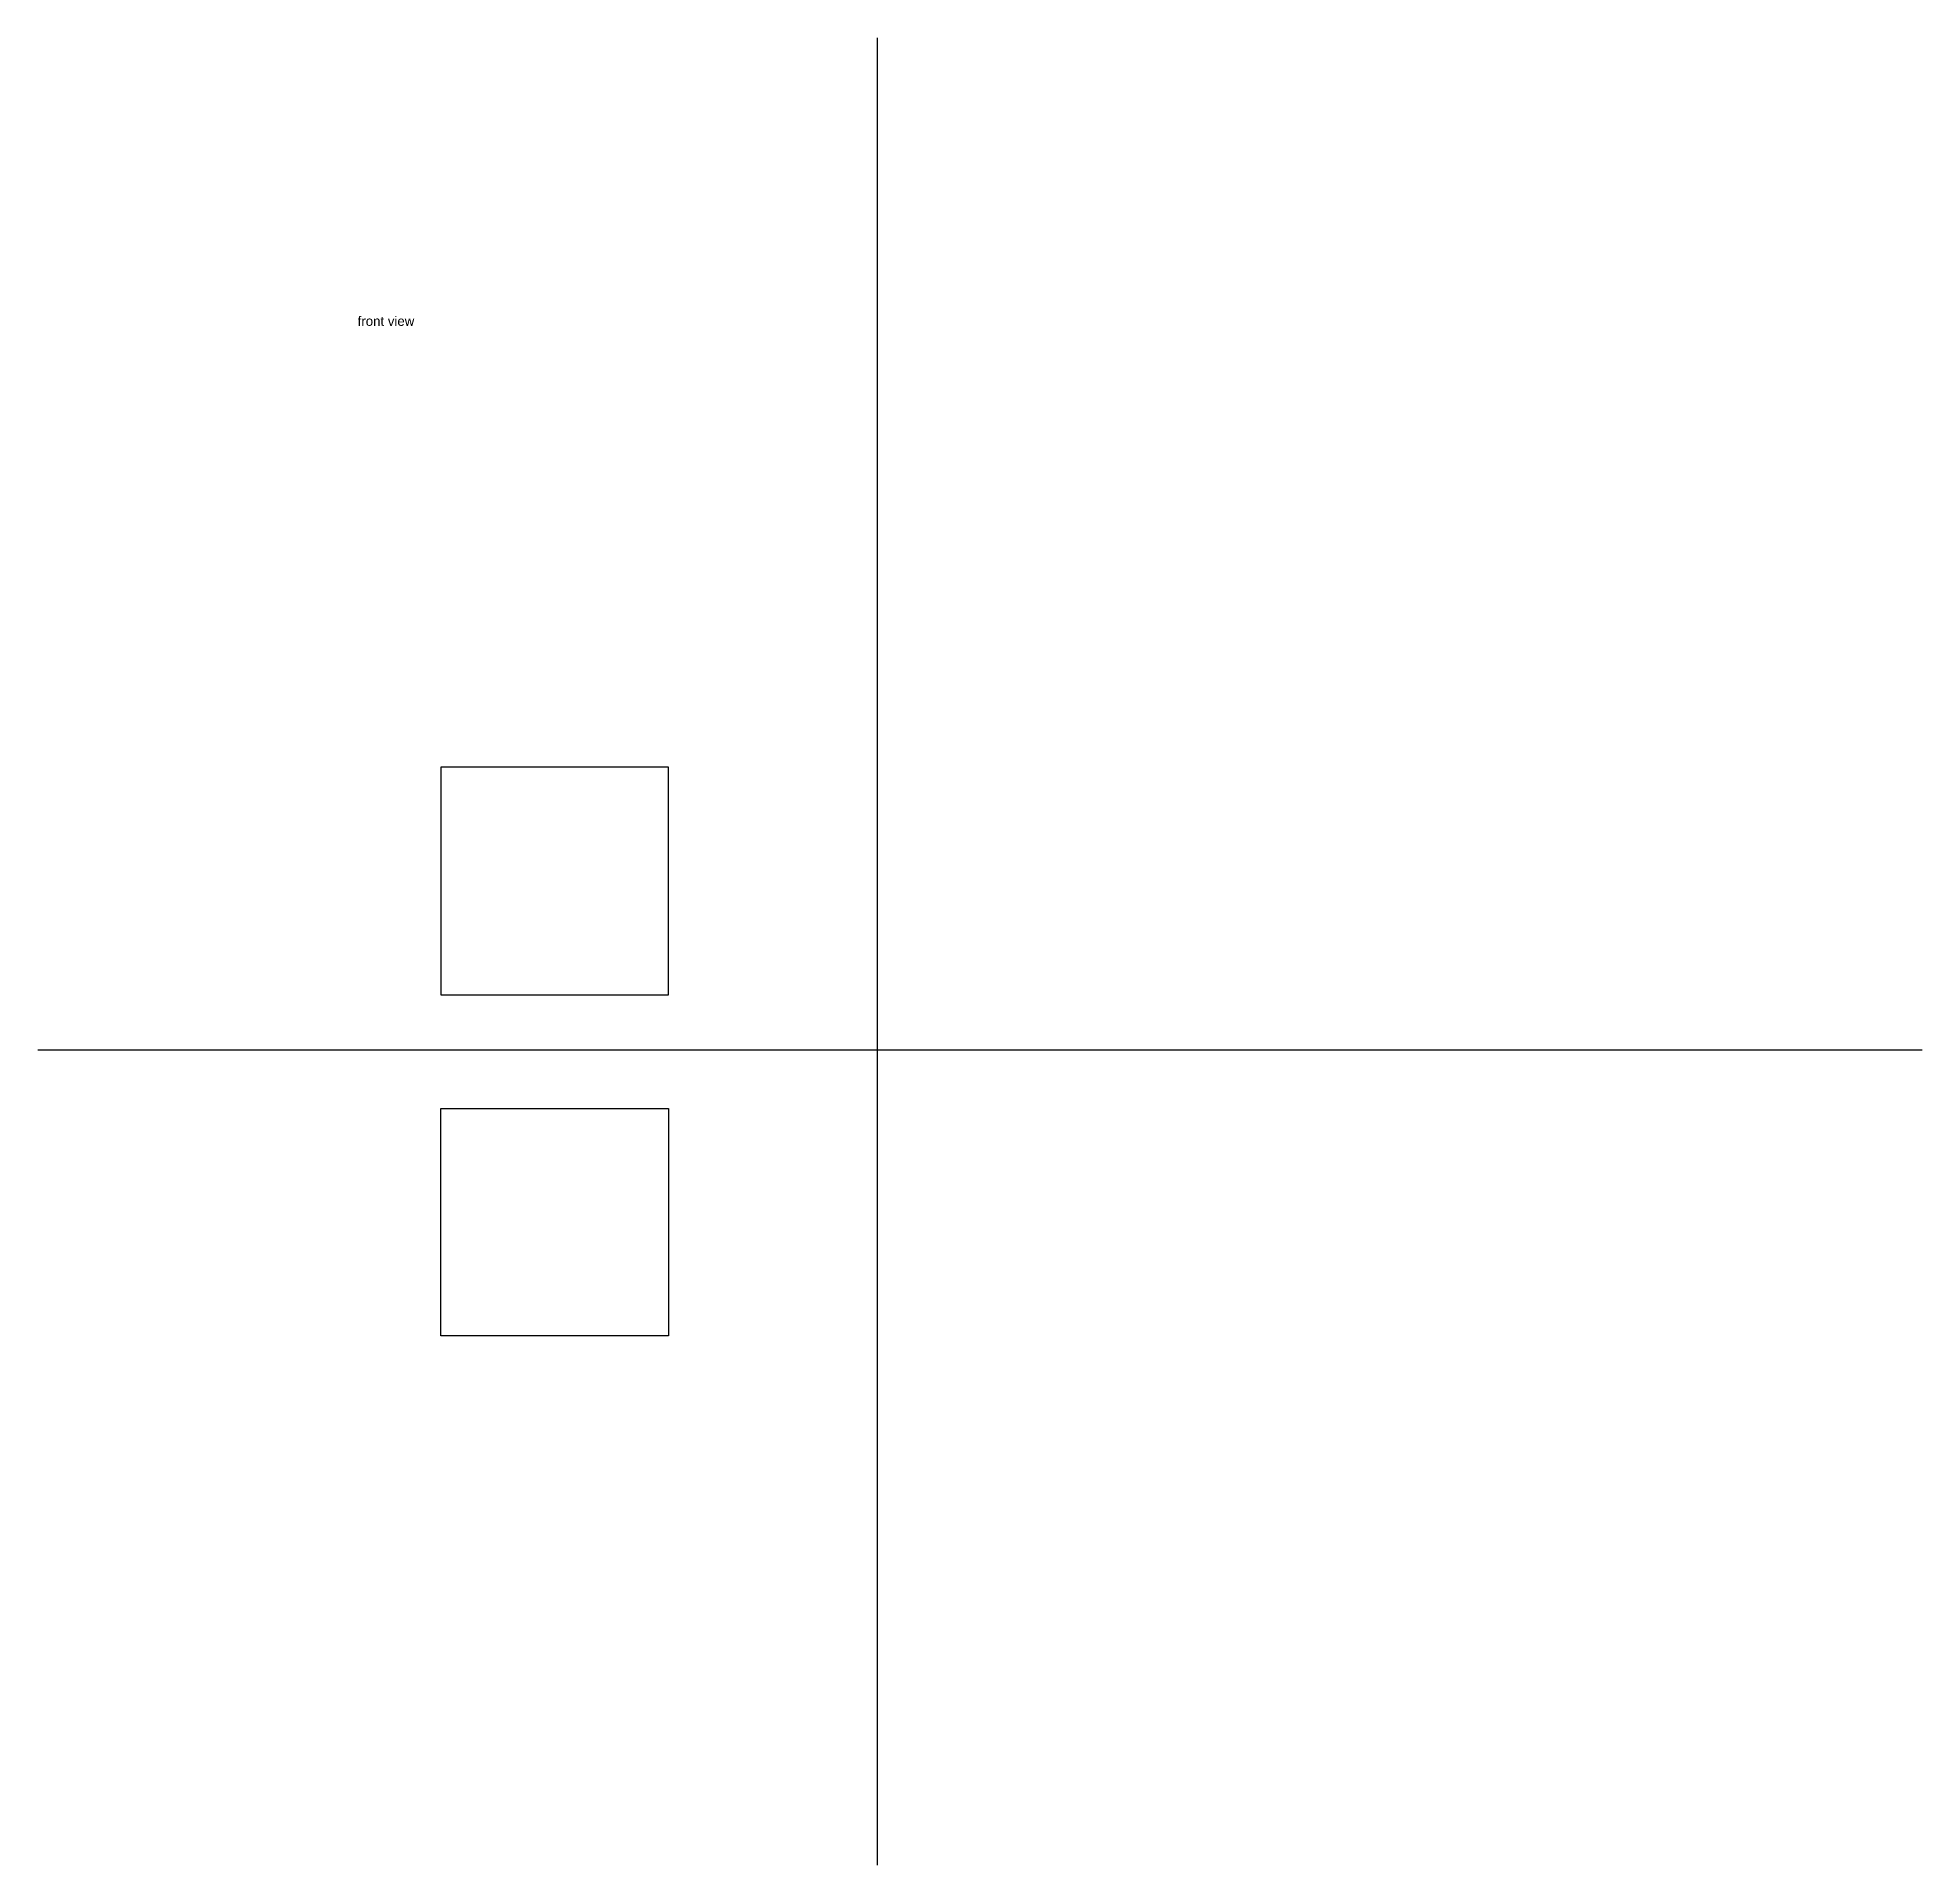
# Model space of a CAD drawing. Header units: millimetres. Extents: x -106 to 391, y -230 to 252.
import ezdxf

# ---------------------------------------------------------------- set-up
doc = ezdxf.new("R2010")
doc.units = ezdxf.units.MM
doc.styles.get("Standard").update_dxf_attribs({"font": 'arial.ttf'})

msp = doc.modelspace()

# ---------------------------------------------------------------- linework, layer by layer
for p, q in [((115.11, 252.5), (115.11, -229.72)), ((60, 60), (0, 60)), ((0, 60), (0, 0)), ((60, 0), (60, 60)), ((0, 0), (60, 0)), ((-106.42, -14.54), (390.86, -14.54)), ((0, -30), (60, -30)), ((0, -90), (0, -30)), ((60, -30), (60, -90)), ((60, -90), (0, -90)), ((0, -90), (0, -90)), ((0, -90), (0, -90))]:
    msp.add_line(p, q)

# ---------------------------------------------------------------- texts
at = {"insert": (-21.99, 178.97), "char_height": 2.5, "attachment_point": 1}
msp.add_mtext_dynamic_manual_height_columns('front view', width=103.7922, gutter_width=12.5, heights=[0], dxfattribs=at)

doc.saveas('drawing.dxf')
